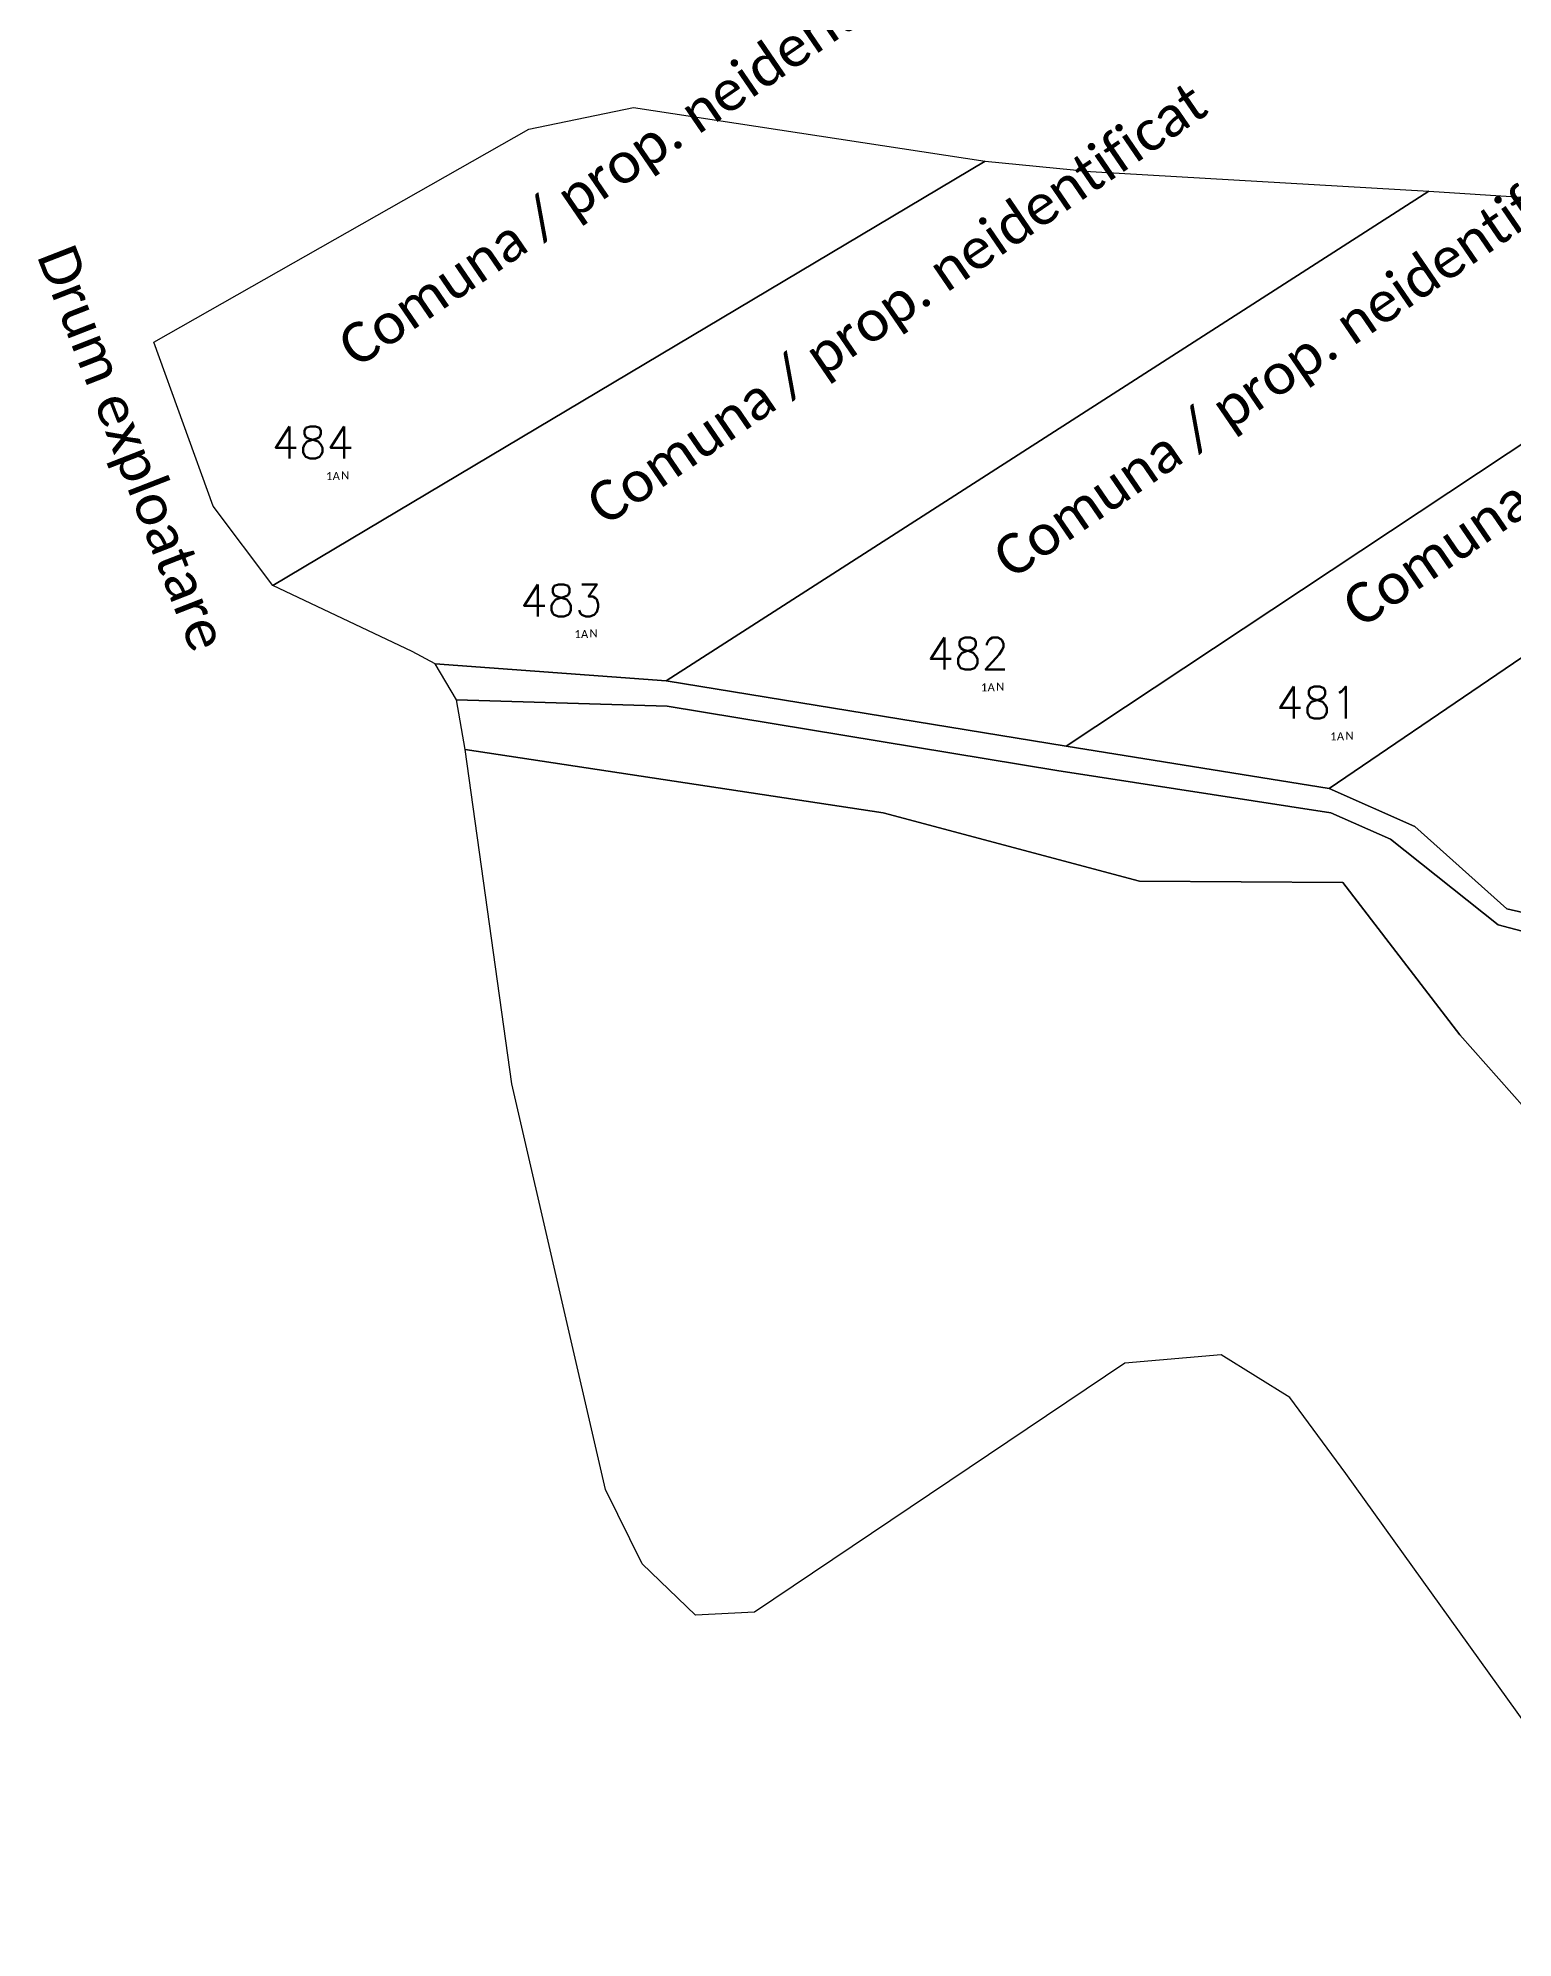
# Model space of a CAD drawing. Extents: x 612848 to 614465, y 646291 to 648325.
# Drawn here: x 612847.5 to 613031.9, y 647407.6 to 647645.1 of the extents above; entities that cross this region are included whole.
import ezdxf

# ---------------------------------------------------------------- set-up
doc = ezdxf.new("R2010")
doc.units = 0
doc.header["$LTSCALE"] = 0.5
doc.header["$MEASUREMENT"] = 0
for name, color, linetype in [('_CAT_FOL', 7, 'CONTINUOUS'), ('_IMPREJMUIT', 150, 'CONTINUOUS'), ('_NR_PARCELA', 50, 'CONTINUOUS'), ('_PARCELA_NOU_feb2025', 50, 'CONTINUOUS'), ('_TEXTE', 255, 'CONTINUOUS')]:
    doc.layers.add(name, color=color, linetype=linetype)
doc.layers.add('_ID', color=176, linetype='CONTINUOUS', lineweight=30)
doc.styles.get("Standard").update_dxf_attribs({"font": 'romans.shx'})
doc.styles.add('texte', font='calibri.ttf')

msp = doc.modelspace()

# ---------------------------------------------------------------- linework, layer by layer
at = {"layer": '_PARCELA_NOU_feb2025'}
for points in [[(612876.9, 647576.69), (612869.42, 647586.59), (612862.01, 647607.08), (612908.88, 647633.71), (612921.98, 647636.43), (612965.93, 647629.71)], [(612894.28, 647568.42), (612876.9, 647576.69), (612965.93, 647629.71), (612979.1, 647628.41), (613021.39, 647625.97), (612926.06, 647564.75), (612897.17, 647566.9)], [(612926.06, 647564.75), (613021.39, 647625.97), (613075.4, 647622.45), (612976.04, 647556.58)], [(613008.9, 647551.33), (613113.7, 647622.54), (613195.37, 647624.08), (613053.88, 647531.08), (613031.11, 647536.25), (613019.61, 647546.56)], [(612976.04, 647556.58), (613075.4, 647622.45), (613113.7, 647622.54), (613008.9, 647551.33)], [(612899.83, 647562.38), (612897.17, 647566.9), (612926.06, 647564.75), (612976.04, 647556.58), (613008.9, 647551.33), (613019.61, 647546.56), (613031.11, 647536.25), (613053.88, 647531.08), (613056.05, 647527.41), (613030.05, 647534.27), (613016.59, 647544.99), (613009.14, 647548.28), (612974.87, 647553.55), (612926.17, 647561.6)]]:
    msp.add_lwpolyline(points, close=True, dxfattribs=at)
for points in [[(613038.26, 647505.84), (613025.26, 647520.53), (613010.63, 647539.57), (612985.2, 647539.74), (612953.17, 647548.28), (612900.91, 647556.18), (612899.83, 647562.38), (612926.17, 647561.6), (612974.87, 647553.55), (613009.14, 647548.28), (613016.59, 647544.99), (613030.05, 647534.27), (613056.05, 647527.41)], [(613052.67, 647407.65), (613010.99, 647465.71), (613003.98, 647475.18), (612995.43, 647480.53), (612983.39, 647479.5), (612937.07, 647448.36), (612929.7, 647448.01), (612923.06, 647454.39), (612918.48, 647463.71), (612906.76, 647514.38), (612900.91, 647556.18), (612953.17, 647548.28), (612985.2, 647539.74), (613010.63, 647539.57), (613025.26, 647520.53), (613038.26, 647505.84)]]:
    msp.add_lwpolyline(points, dxfattribs=at)

# ---------------------------------------------------------------- texts
at = {"layer": '_CAT_FOL', "style": 'texte'}
for p in [(612884.36, 647589.87), (612915.4, 647570.11), (612966.22, 647563.46), (613009.88, 647557.33)]:
    msp.add_text('A', height=1, dxfattribs=at).set_placement(p)
at = {"layer": '_ID', "color": 40, "true_color": 0xf8d731}
for s, p in [('484', (612876.73, 647592.57)), ('483', (612907.78, 647572.82)), ('482', (612958.6, 647566.17)), ('481', (613002.26, 647560.04))]:
    msp.add_text(s, height=4, dxfattribs=at).set_placement(p)
at = {"layer": '_IMPREJMUIT', "style": 'texte'}
for p in [(612885.42, 647589.95), (612916.47, 647570.2), (612967.29, 647563.55), (613010.95, 647557.42)]:
    msp.add_text('N', height=1, dxfattribs=at).set_placement(p)
at = {"layer": '_NR_PARCELA', "style": 'texte'}
for p in [(612883.53, 647589.86), (612914.58, 647570.11), (612965.39, 647563.46), (613009.05, 647557.33)]:
    msp.add_text('1', height=1, dxfattribs=at).set_placement(p)
at = {"layer": '_TEXTE', "style": 'texte'}
for s, rotation, p in [('Comuna / prop. neidentificat', 34.3835, (612887.36, 647603.76)), ('Comuna / prop. neidentificat', 34.3835, (612918.41, 647584.01)), ('Comuna / prop. neidentificat', 34.3835, (612969.23, 647577.36)), ('Comuna / prop. neidentificat', 34.3835, (613012.89, 647571.23)), ('Drum exploatare', 291.3003, (612847.34, 647617.89))]:
    msp.add_text(s, height=5, rotation=rotation, dxfattribs=at).set_placement(p)

doc.saveas('drawing.dxf')
